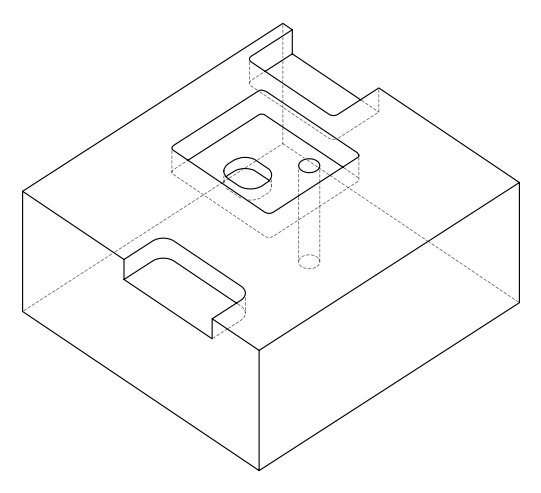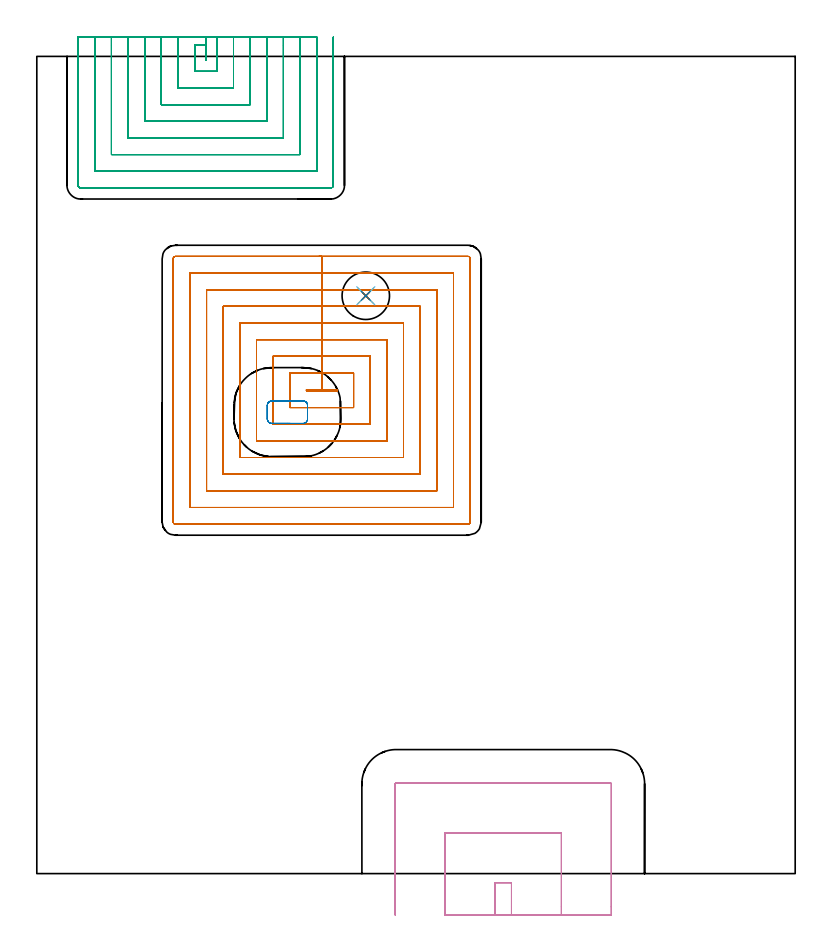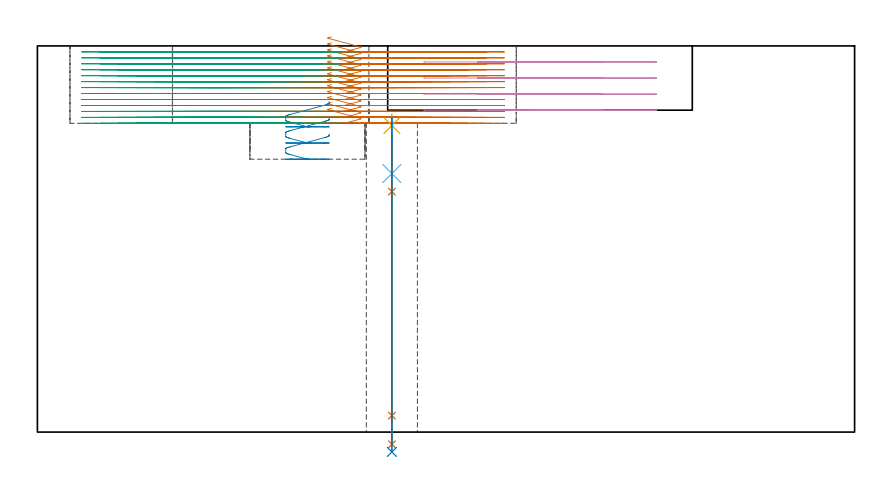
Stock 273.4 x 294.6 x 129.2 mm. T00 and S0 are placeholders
(PLAN: 8 operations, 7 tool changes, 102.5 min)
(1 MILL_RECTANGULAR_POCKET | POCKET_RECTANGULAR_STRAIGHT | NXT0201_009 | Follow Part, ap 2, ae 75% | 52.62 min | 310799 mm3)
(2 MILL_RECTANGULAR_POCKET_1 | POCKET_RECTANGULAR_STRAIGHT_1 | UGT0201_106 | Follow Part, ap 6, ae 75% | 0.66 min | 12933 mm3)
(3 MILL_SLOT | SLOT_PARTIAL_RECTANGULAR | NXT0201_009 | Follow Part, ap 2, ae 75% | 44.17 min | 132865 mm3)
(4 MILL_SLOT_1 | SLOT_PARTIAL_RECTANGULAR_1 | UGT0201_106 | Follow Part, ap 6, ae 75% | 3.93 min | 96533 mm3)
(5 SPOT_DRILL | STEP1HOLE | NXT0321_9005460120000 | 0.04 min | 49 mm3)
(6 DRILL_BLIND_HOLE_INTO_CENTER | STEP1HOLE | NXT0301_083 | 0.08 min | 1489 mm3)
(7 GUN_DRILL_THROUGH_HOLE | STEP1HOLE | UGT0307_008 | 0.54 min | 8327 mm3)
(8 DRILL_TO_ENLARGE_THROUGH_HOLE | STEP1HOLE | UGT0301_242 | 0.45 min | 13858 mm3)
(TOOL NXT0201_009 | ENDMILL 8mm [2P460-0800-NA 1630] | D8 FL26 Z6)
(TOOL UGT0201_106 | End Mill 24 mm | D24 FL25 Z2)
(TOOL NXT0321_9005460120000 | NC Spot Drill, 142deg, 12mm, Carbide, Uncoated | D12 PA142 FL30 Z2)
(TOOL NXT0301_083 | Carbide Drill 11.2mm [860.1-1120-056A1-MM 2214] | D11.2 PA140 FL72 Z2)
(TOOL UGT0307_008 | Gun Drill 11 mm | D11 PA130 FL24 Z1)
(TOOL UGT0301_242 | Twist Drill 17.1 mm | D17.1 PA118 FL130 Z2)
(OP 1 MILL_RECTANGULAR_POCKET)
G17 G21 G94 G90
T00 M6
G54
G17 G0 G90 X98.332 Y174.5 S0 M3
G43 Z139.2 H1
Z132.2
G94 G1 X97.2 Z131.897 F250.
Y174. Z131.763
X108.2 Z128.815
Y174.5 Z128.681
X102.7 Z127.208
X97.2 F500.
Y174.
X108.2
Y174.5
X102.7
Y180.5
X91.2
Y168.
X114.2
Y180.5
X102.7
Y186.5
X85.2
Y162.
X120.2
Y186.5
X102.7
Y192.5
X79.2
Y156.
X126.2
Y192.5
X102.7
Y198.5
X73.2
Y150.
X132.2
Y198.5
X102.7
Y204.5
X67.2
Y144.
X138.2
Y204.5
X102.7
Y210.5
X61.2
Y138.
X144.2
Y210.5
X102.7
Y216.5
X55.2
Y132.
X150.2
Y216.5
X102.7
Y222.5
X49.9
G3 X49.2 Y221.8 R0.7
G1 Y126.7
G3 X49.9 Y126. R0.7
G1 X155.5
G3 X156.2 Y126.7 R0.7
G1 Y221.8
G3 X155.5 Y222.5 R0.7
G1 X102.7
X101.7
G0 X98.332 Y174.5 Z130.208
G1 X97.2 Z129.904 F250.
Y174. Z129.77
X108.2 Z126.823
Y174.5 Z126.689
X102.7 Z125.215
X97.2 F500.
Y174.
X108.2
Y174.5
X102.7
Y180.5
X91.2
Y168.
X114.2
Y180.5
X102.7
Y186.5
X85.2
Y162.
X120.2
Y186.5
X102.7
Y192.5
X79.2
Y156.
X126.2
Y192.5
X102.7
Y198.5
X73.2
Y150.
X132.2
Y198.5
X102.7
Y204.5
X67.2
Y144.
X138.2
Y204.5
X102.7
Y210.5
X61.2
Y138.
X144.2
Y210.5
X102.7
Y216.5
X55.2
Y132.
X150.2
Y216.5
X102.7
Y222.5
X49.9
G3 X49.2 Y221.8 R0.7
G1 Y126.7
G3 X49.9 Y126. R0.7
G1 X155.5
G3 X156.2 Y126.7 R0.7
G1 Y221.8
G3 X155.5 Y222.5 R0.7
G1 X102.7
X101.7
G0 X98.332 Y174.5 Z128.215
G1 X97.2 Z127.912 F250.
Y174. Z127.778
X108.2 Z124.831
Y174.5 Z124.697
X102.7 Z123.223
X97.2 F500.
Y174.
X108.2
Y174.5
X102.7
Y180.5
X91.2
Y168.
X114.2
Y180.5
X102.7
Y186.5
X85.2
Y162.
X120.2
Y186.5
X102.7
Y192.5
X79.2
Y156.
X126.2
Y192.5
X102.7
Y198.5
X73.2
Y150.
X132.2
Y198.5
X102.7
Y204.5
X67.2
Y144.
X138.2
Y204.5
X102.7
Y210.5
X61.2
Y138.
X144.2
Y210.5
X102.7
Y216.5
X55.2
Y132.
X150.2
Y216.5
X102.7
Y222.5
X49.9
G3 X49.2 Y221.8 R0.7
G1 Y126.7
G3 X49.9 Y126. R0.7
G1 X155.5
G3 X156.2 Y126.7 R0.7
G1 Y221.8
G3 X155.5 Y222.5 R0.7
G1 X102.7
X101.7
G0 X98.332 Y174.5 Z126.223
G1 X97.2 Z125.92 F250.
Y174. Z125.786
X108.2 Z122.838
Y174.5 Z122.704
X102.7 Z121.231
X97.2 F500.
Y174.
X108.2
Y174.5
X102.7
Y180.5
X91.2
Y168.
X114.2
Y180.5
X102.7
Y186.5
X85.2
Y162.
X120.2
Y186.5
X102.7
Y192.5
X79.2
Y156.
X126.2
Y192.5
X102.7
Y198.5
X73.2
Y150.
X132.2
Y198.5
X102.7
Y204.5
X67.2
Y144.
X138.2
Y204.5
X102.7
Y210.5
X61.2
Y138.
X144.2
Y210.5
X102.7
Y216.5
X55.2
Y132.
X150.2
Y216.5
X102.7
Y222.5
X49.9
G3 X49.2 Y221.8 R0.7
G1 Y126.7
G3 X49.9 Y126. R0.7
G1 X155.5
G3 X156.2 Y126.7 R0.7
G1 Y221.8
G3 X155.5 Y222.5 R0.7
G1 X102.7
X101.7
G0 X98.332 Y174.5 Z124.231
G1 X97.2 Z123.928 F250.
Y174. Z123.794
X108.2 Z120.846
Y174.5 Z120.712
X102.7 Z119.238
X97.2 F500.
Y174.
X108.2
Y174.5
X102.7
Y180.5
X91.2
Y168.
X114.2
Y180.5
X102.7
Y186.5
X85.2
Y162.
X120.2
Y186.5
X102.7
Y192.5
X79.2
Y156.
X126.2
Y192.5
X102.7
Y198.5
X73.2
Y150.
X132.2
Y198.5
X102.7
Y204.5
X67.2
Y144.
X138.2
Y204.5
X102.7
Y210.5
X61.2
Y138.
X144.2
Y210.5
X102.7
Y216.5
X55.2
Y132.
X150.2
Y216.5
X102.7
Y222.5
X49.9
G3 X49.2 Y221.8 R0.7
G1 Y126.7
G3 X49.9 Y126. R0.7
G1 X155.5
G3 X156.2 Y126.7 R0.7
G1 Y221.8
G3 X155.5 Y222.5 R0.7
G1 X102.7
X101.7
G0 X98.332 Y174.5 Z122.238
G1 X97.2 Z121.935 F250.
Y174. Z121.801
X108.2 Z118.854
Y174.5 Z118.72
X102.7 Z117.246
X97.2 F500.
Y174.
X108.2
Y174.5
X102.7
Y180.5
X91.2
Y168.
X114.2
Y180.5
X102.7
Y186.5
X85.2
Y162.
X120.2
Y186.5
X102.7
Y192.5
X79.2
Y156.
X126.2
Y192.5
X102.7
Y198.5
X73.2
Y150.
X132.2
Y198.5
X102.7
Y204.5
X67.2
Y144.
X138.2
Y204.5
X102.7
Y210.5
X61.2
Y138.
X144.2
Y210.5
X102.7
Y216.5
X55.2
Y132.
X150.2
Y216.5
X102.7
Y222.5
X49.9
G3 X49.2 Y221.8 R0.7
G1 Y126.7
G3 X49.9 Y126. R0.7
G1 X155.5
G3 X156.2 Y126.7 R0.7
G1 Y221.8
G3 X155.5 Y222.5 R0.7
G1 X102.7
X101.7
G0 X98.332 Y174.5 Z120.246
G1 X97.2 Z119.943 F250.
Y174. Z119.809
X108.2 Z116.861
Y174.5 Z116.728
X102.7 Z115.254
X97.2 F500.
Y174.
X108.2
Y174.5
X102.7
Y180.5
X91.2
Y168.
X114.2
Y180.5
X102.7
Y186.5
X85.2
Y162.
X120.2
Y186.5
X102.7
Y192.5
X79.2
Y156.
X126.2
Y192.5
X102.7
Y198.5
X73.2
Y150.
X132.2
Y198.5
X102.7
Y204.5
X67.2
Y144.
X138.2
Y204.5
X102.7
Y210.5
X61.2
Y138.
X144.2
Y210.5
X102.7
Y216.5
X55.2
Y132.
X150.2
Y216.5
X102.7
Y222.5
X49.9
G3 X49.2 Y221.8 R0.7
G1 Y126.7
G3 X49.9 Y126. R0.7
G1 X155.5
G3 X156.2 Y126.7 R0.7
G1 Y221.8
G3 X155.5 Y222.5 R0.7
G1 X102.7
X101.7
G0 X98.332 Y174.5 Z118.254
G1 X97.2 Z117.951 F250.
Y174. Z117.817
X108.2 Z114.869
Y174.5 Z114.735
X102.7 Z113.261
X97.2 F500.
Y174.
X108.2
Y174.5
X102.7
Y180.5
X91.2
Y168.
X114.2
Y180.5
X102.7
Y186.5
X85.2
Y162.
X120.2
Y186.5
X102.7
Y192.5
X79.2
Y156.
X126.2
Y192.5
X102.7
Y198.5
X73.2
Y150.
X132.2
Y198.5
X102.7
Y204.5
X67.2
Y144.
X138.2
Y204.5
X102.7
Y210.5
X61.2
Y138.
X144.2
Y210.5
X102.7
Y216.5
X55.2
Y132.
X150.2
Y216.5
X102.7
Y222.5
X49.9
G3 X49.2 Y221.8 R0.7
G1 Y126.7
G3 X49.9 Y126. R0.7
G1 X155.5
G3 X156.2 Y126.7 R0.7
G1 Y221.8
G3 X155.5 Y222.5 R0.7
G1 X102.7
X101.7
G0 X98.332 Y174.5 Z116.261
G1 X97.2 Z115.958 F250.
Y174. Z115.824
X108.2 Z112.877
Y174.5 Z112.743
X102.7 Z111.269
X97.2 F500.
Y174.
X108.2
Y174.5
X102.7
Y180.5
X91.2
Y168.
X114.2
Y180.5
X102.7
Y186.5
X85.2
Y162.
X120.2
Y186.5
X102.7
Y192.5
X79.2
Y156.
X126.2
Y192.5
X102.7
Y198.5
X73.2
Y150.
X132.2
Y198.5
X102.7
Y204.5
X67.2
Y144.
X138.2
Y204.5
X102.7
Y210.5
X61.2
Y138.
X144.2
Y210.5
X102.7
Y216.5
X55.2
Y132.
X150.2
Y216.5
X102.7
Y222.5
X49.9
G3 X49.2 Y221.8 R0.7
G1 Y126.7
G3 X49.9 Y126. R0.7
G1 X155.5
G3 X156.2 Y126.7 R0.7
G1 Y221.8
G3 X155.5 Y222.5 R0.7
G1 X102.7
X101.7
G0 X98.332 Y174.5 Z114.269
G1 X97.2 Z113.966 F250.
Y174. Z113.832
X108.2 Z110.885
Y174.5 Z110.751
X102.7 Z109.277
X97.2 F500.
Y174.
X108.2
Y174.5
X102.7
Y180.5
X91.2
Y168.
X114.2
Y180.5
X102.7
Y186.5
X85.2
Y162.
X120.2
Y186.5
X102.7
Y192.5
X79.2
Y156.
X126.2
Y192.5
X102.7
Y198.5
X73.2
Y150.
X132.2
Y198.5
X102.7
Y204.5
X67.2
Y144.
X138.2
Y204.5
X102.7
Y210.5
X61.2
Y138.
X144.2
Y210.5
X102.7
Y216.5
X55.2
Y132.
X150.2
Y216.5
X102.7
Y222.5
X49.9
G3 X49.2 Y221.8 R0.7
G1 Y126.7
G3 X49.9 Y126. R0.7
G1 X155.5
G3 X156.2 Y126.7 R0.7
G1 Y221.8
G3 X155.5 Y222.5 R0.7
G1 X102.7
X101.7
G0 X98.332 Y174.5 Z112.277
G1 X97.2 Z111.974 F250.
Y174. Z111.84
X108.2 Z108.892
Y174.5 Z108.758
X102.7 Z107.285
X97.2 F500.
Y174.
X108.2
Y174.5
X102.7
Y180.5
X91.2
Y168.
X114.2
Y180.5
X102.7
Y186.5
X85.2
Y162.
X120.2
Y186.5
X102.7
Y192.5
X79.2
Y156.
X126.2
Y192.5
X102.7
Y198.5
X73.2
Y150.
X132.2
Y198.5
X102.7
Y204.5
X67.2
Y144.
X138.2
Y204.5
X102.7
Y210.5
X61.2
Y138.
X144.2
Y210.5
X102.7
Y216.5
X55.2
Y132.
X150.2
Y216.5
X102.7
Y222.5
X49.9
G3 X49.2 Y221.8 R0.7
G1 Y126.7
G3 X49.9 Y126. R0.7
G1 X155.5
G3 X156.2 Y126.7 R0.7
G1 Y221.8
G3 X155.5 Y222.5 R0.7
G1 X102.7
X101.7
G0 X98.332 Y174.5 Z110.285
G1 X97.2 Z109.981 F250.
Y174. Z109.847
X108.2 Z106.9
Y174.5 Z106.766
X102.7 Z105.292
X97.2 F500.
Y174.
X108.2
Y174.5
X102.7
Y180.5
X91.2
Y168.
X114.2
Y180.5
X102.7
Y186.5
X85.2
Y162.
X120.2
Y186.5
X102.7
Y192.5
X79.2
Y156.
X126.2
Y192.5
X102.7
Y198.5
X73.2
Y150.
X132.2
Y198.5
X102.7
Y204.5
X67.2
Y144.
X138.2
Y204.5
X102.7
Y210.5
X61.2
Y138.
X144.2
Y210.5
X102.7
Y216.5
X55.2
Y132.
X150.2
Y216.5
X102.7
Y222.5
X49.9
G3 X49.2 Y221.8 R0.7
G1 Y126.7
G3 X49.9 Y126. R0.7
G1 X155.5
G3 X156.2 Y126.7 R0.7
G1 Y221.8
G3 X155.5 Y222.5 R0.7
G1 X102.7
X101.7
G0 X98.332 Y174.5 Z108.292
G1 X97.2 Z107.989 F250.
Y174. Z107.855
X108.2 Z104.908
Y174.5 Z104.774
X102.7 Z103.3
X97.2 F500.
Y174.
X108.2
Y174.5
X102.7
Y180.5
X91.2
Y168.
X114.2
Y180.5
X102.7
Y186.5
X85.2
Y162.
X120.2
Y186.5
X102.7
Y192.5
X79.2
Y156.
X126.2
Y192.5
X102.7
Y198.5
X73.2
Y150.
X132.2
Y198.5
X102.7
Y204.5
X67.2
Y144.
X138.2
Y204.5
X102.7
Y210.5
X61.2
Y138.
X144.2
Y210.5
X102.7
Y216.5
X55.2
Y132.
X150.2
Y216.5
X102.7
Y222.5
X49.9
G3 X49.2 Y221.8 R0.7
G1 Y126.7
G3 X49.9 Y126. R0.7
G1 X155.5
G3 X156.2 Y126.7 R0.7
G1 Y221.8
G3 X155.5 Y222.5 R0.7
G1 X102.7
X101.7
G0 Z139.2
M5
M2
(OP 2 MILL_RECTANGULAR_POCKET_1)
G17 G21 G94 G90
T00 M6
G54
G17 G0 G90 X97.6 Y166.799 S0 M3
G43 Z139.2 H0
Z110.543
G94 G1 Y168.8 Z110.007 F250.
Y168.927 Z109.973
X97.542 Y169.245 Z109.886
X97.422 Y169.545 Z109.799
X97.243 Y169.815 Z109.713
X97.015 Y170.043 Z109.626
X96.745 Y170.222 Z109.539
X96.445 Y170.342 Z109.453
X96.127 Y170.4 Z109.366
X84.573 Z106.27
X84.255 Y170.342 Z106.184
X83.955 Y170.222 Z106.097
X83.685 Y170.043 Z106.01
X83.457 Y169.815 Z105.924
X83.278 Y169.545 Z105.837
X83.158 Y169.245 Z105.75
X83.1 Y168.927 Z105.664
Y163.773 Z104.283
X83.158 Y163.455 Z104.196
X83.278 Y163.155 Z104.11
X83.457 Y162.885 Z104.023
X83.685 Y162.657 Z103.936
X83.955 Y162.478 Z103.85
X84.255 Y162.358 Z103.763
X84.573 Y162.3 Z103.676
X90.35 Z102.129
X96. F500.
G3 X97.6 Y163.9 R1.6
G1 Y168.8
G3 X96. Y170.4 R1.6
G1 X84.7
G3 X83.1 Y168.8 R1.6
G1 Y163.9
G3 X84.7 Y162.3 R1.6
G1 X90.35
X91.35
G0 X97.6 Y166.799 Z105.129
G1 Y168.8 Z104.592 F250.
Y168.927 Z104.558
X97.542 Y169.245 Z104.472
X97.422 Y169.545 Z104.385
X97.243 Y169.815 Z104.298
X97.015 Y170.043 Z104.212
X96.745 Y170.222 Z104.125
X96.445 Y170.342 Z104.038
X96.127 Y170.4 Z103.952
X84.573 Z100.856
X84.255 Y170.342 Z100.769
X83.955 Y170.222 Z100.683
X83.685 Y170.043 Z100.596
X83.457 Y169.815 Z100.509
X83.278 Y169.545 Z100.423
X83.158 Y169.245 Z100.336
X83.1 Y168.927 Z100.249
Y163.773 Z98.869
X83.158 Y163.455 Z98.782
X83.278 Y163.155 Z98.695
X83.457 Y162.885 Z98.609
X83.685 Y162.657 Z98.522
X83.955 Y162.478 Z98.435
X84.255 Y162.358 Z98.349
X84.573 Y162.3 Z98.262
X90.35 Z96.714
X96. F500.
G3 X97.6 Y163.9 R1.6
G1 Y168.8
G3 X96. Y170.4 R1.6
G1 X84.7
G3 X83.1 Y168.8 R1.6
G1 Y163.9
G3 X84.7 Y162.3 R1.6
G1 X90.35
X91.35
G0 X97.6 Y166.799 Z99.714
G1 Y168.8 Z99.178 F250.
Y168.927 Z99.144
X97.542 Y169.245 Z99.057
X97.422 Y169.545 Z98.971
X97.243 Y169.815 Z98.884
X97.015 Y170.043 Z98.797
X96.745 Y170.222 Z98.711
X96.445 Y170.342 Z98.624
X96.127 Y170.4 Z98.537
X84.573 Z95.442
X84.255 Y170.342 Z95.355
X83.955 Y170.222 Z95.268
X83.685 Y170.043 Z95.182
X83.457 Y169.815 Z95.095
X83.278 Y169.545 Z95.009
X83.158 Y169.245 Z94.922
X83.1 Y168.927 Z94.835
Y163.773 Z93.454
X83.158 Y163.455 Z93.368
X83.278 Y163.155 Z93.281
X83.457 Y162.885 Z93.194
X83.685 Y162.657 Z93.108
X83.955 Y162.478 Z93.021
X84.255 Y162.358 Z92.934
X84.573 Y162.3 Z92.848
X90.35 Z91.3
X96. F500.
G3 X97.6 Y163.9 R1.6
G1 Y168.8
G3 X96. Y170.4 R1.6
G1 X84.7
G3 X83.1 Y168.8 R1.6
G1 Y163.9
G3 X84.7 Y162.3 R1.6
G1 X90.35
X91.35
G0 Z139.2
M5
M2
(OP 3 MILL_SLOT)
G17 G21 G94 G90
T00 M6
G54
G17 G0 G90 X60.9 Y301.6 S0 M3
G43 Z139.2 H1
Z127.208
G94 G1 Y298.6 F250.
Y293.2 F500.
Y298.6
X56.9
Y289.2
X64.9
Y298.6
Y301.6 F250.
X50.9
Y298.6
Y283.2 F500.
X70.9
Y298.6
Y301.6 F250.
X44.9
Y298.6
Y277.2 F500.
X76.9
Y298.6
Y301.6 F250.
X38.9
Y298.6
Y271.2 F500.
X82.9
Y298.6
Y301.6 F250.
X32.9
Y298.6
Y265.2 F500.
X88.9
Y298.6
Y301.6 F250.
X26.9
Y298.6
Y259.2 F500.
X94.9
Y298.6
Y301.6 F250.
X20.9
Y298.6
Y253.2 F500.
X100.9
Y298.6
Y301.6 F250.
X14.9
Y298.6
Y248.1 F500.
G3 X15.8 Y247.2 R0.9
G1 X106.
G3 X106.9 Y248.1 R0.9
G1 Y298.6
Y301.6 F250.
G0 X60.9 Z125.215
G1 Y298.6
Y293.2 F500.
Y298.6
X56.9
Y293.2
Y289.2
X64.9
Y298.6
Y301.6 F250.
X50.9
Y298.6
Y283.2 F500.
X70.9
Y298.6
Y301.6 F250.
X44.9
Y298.6
Y277.2 F500.
X76.9
Y298.6
Y301.6 F250.
X38.9
Y298.6
Y271.2 F500.
X82.9
Y298.6
Y301.6 F250.
X32.9
Y298.6
Y265.2 F500.
X88.9
Y298.6
Y301.6 F250.
X26.9
Y298.6
Y259.2 F500.
X94.9
Y298.6
Y301.6 F250.
X20.9
Y298.6
Y253.2 F500.
X100.9
Y298.6
Y301.6 F250.
X14.9
Y298.6
Y248.1 F500.
G3 X15.8 Y247.2 R0.9
G1 X106.
G3 X106.9 Y248.1 R0.9
G1 Y298.6
Y301.6 F250.
G0 X60.9 Z123.223
G1 Y298.6
Y293.2 F500.
Y298.6
X56.9
Y293.2
Y289.2
X64.9
Y298.6
Y301.6 F250.
X50.9
Y298.6
Y283.2 F500.
X70.9
Y298.6
Y301.6 F250.
X44.9
Y298.6
Y277.2 F500.
X76.9
Y298.6
Y301.6 F250.
X38.9
Y298.6
Y271.2 F500.
X82.9
Y298.6
Y301.6 F250.
X32.9
Y298.6
Y265.2 F500.
X88.9
Y298.6
Y301.6 F250.
X26.9
Y298.6
Y259.2 F500.
X94.9
Y298.6
Y301.6 F250.
X20.9
Y298.6
Y253.2 F500.
X100.9
Y298.6
Y301.6 F250.
X14.9
Y298.6
Y248.1 F500.
G3 X15.8 Y247.2 R0.9
G1 X106.
G3 X106.9 Y248.1 R0.9
G1 Y298.6
Y301.6 F250.
G0 X60.9 Z121.231
G1 Y298.6
Y293.2 F500.
Y298.6
X56.9
Y293.2
Y289.2
X64.9
Y298.6
Y301.6 F250.
X50.9
Y298.6
Y283.2 F500.
X70.9
Y298.6
Y301.6 F250.
X44.9
Y298.6
Y277.2 F500.
X76.9
Y298.6
Y301.6 F250.
X38.9
Y298.6
Y271.2 F500.
X82.9
Y298.6
Y301.6 F250.
X32.9
Y298.6
Y265.2 F500.
X88.9
Y298.6
Y301.6 F250.
X26.9
Y298.6
Y259.2 F500.
X94.9
Y298.6
Y301.6 F250.
X20.9
Y298.6
Y253.2 F500.
X100.9
Y298.6
Y301.6 F250.
X14.9
Y298.6
Y248.1 F500.
G3 X15.8 Y247.2 R0.9
G1 X106.
G3 X106.9 Y248.1 R0.9
G1 Y298.6
Y301.6 F250.
G0 X60.9 Z119.238
G1 Y298.6
Y293.2 F500.
Y298.6
X56.9
Y293.2
Y289.2
X64.9
Y298.6
Y301.6 F250.
X50.9
Y298.6
Y283.2 F500.
X70.9
Y298.6
Y301.6 F250.
X44.9
Y298.6
Y277.2 F500.
X76.9
Y298.6
Y301.6 F250.
X38.9
Y298.6
Y271.2 F500.
X82.9
Y298.6
Y301.6 F250.
X32.9
Y298.6
Y265.2 F500.
X88.9
Y298.6
Y301.6 F250.
X26.9
Y298.6
Y259.2 F500.
X94.9
Y298.6
Y301.6 F250.
X20.9
Y298.6
Y253.2 F500.
X100.9
Y298.6
Y301.6 F250.
X14.9
Y298.6
Y248.1 F500.
G3 X15.8 Y247.2 R0.9
G1 X106.
G3 X106.9 Y248.1 R0.9
G1 Y298.6
Y301.6 F250.
G0 X60.9 Z117.246
G1 Y298.6
Y293.2 F500.
Y298.6
X56.9
Y293.2
Y289.2
X64.9
Y298.6
Y301.6 F250.
X50.9
Y298.6
Y283.2 F500.
X70.9
Y298.6
Y301.6 F250.
X44.9
Y298.6
Y277.2 F500.
X76.9
Y298.6
Y301.6 F250.
X38.9
Y298.6
Y271.2 F500.
X82.9
Y298.6
Y301.6 F250.
X32.9
Y298.6
Y265.2 F500.
X88.9
Y298.6
Y301.6 F250.
X26.9
Y298.6
Y259.2 F500.
X94.9
Y298.6
Y301.6 F250.
X20.9
Y298.6
Y253.2 F500.
X100.9
Y298.6
Y301.6 F250.
X14.9
Y298.6
Y248.1 F500.
G3 X15.8 Y247.2 R0.9
G1 X106.
G3 X106.9 Y248.1 R0.9
G1 Y298.6
Y301.6 F250.
G0 X60.9 Z115.254
G1 Y298.6
Y293.2 F500.
Y298.6
X56.9
Y293.2
Y289.2
X64.9
Y298.6
Y301.6 F250.
X50.9
Y298.6
Y283.2 F500.
X70.9
Y298.6
Y301.6 F250.
X44.9
Y298.6
Y277.2 F500.
X76.9
Y298.6
Y301.6 F250.
X38.9
Y298.6
Y271.2 F500.
X82.9
Y298.6
Y301.6 F250.
X32.9
Y298.6
Y265.2 F500.
X88.9
Y298.6
Y301.6 F250.
X26.9
Y298.6
Y259.2 F500.
X94.9
Y298.6
Y301.6 F250.
X20.9
Y298.6
Y253.2 F500.
X100.9
Y298.6
Y301.6 F250.
X14.9
Y298.6
Y248.1 F500.
G3 X15.8 Y247.2 R0.9
G1 X106.
G3 X106.9 Y248.1 R0.9
G1 Y298.6
Y301.6 F250.
G0 X60.9 Z113.261
G1 Y298.6
Y293.2 F500.
Y298.6
X56.9
Y293.2
Y289.2
X64.9
Y298.6
Y301.6 F250.
X50.9
Y298.6
Y283.2 F500.
X70.9
Y298.6
Y301.6 F250.
X44.9
Y298.6
Y277.2 F500.
X76.9
Y298.6
Y301.6 F250.
X38.9
Y298.6
Y271.2 F500.
X82.9
Y298.6
Y301.6 F250.
X32.9
Y298.6
Y265.2 F500.
X88.9
Y298.6
Y301.6 F250.
X26.9
Y298.6
Y259.2 F500.
X94.9
Y298.6
Y301.6 F250.
X20.9
Y298.6
Y253.2 F500.
X100.9
Y298.6
Y301.6 F250.
X14.9
Y298.6
Y248.1 F500.
G3 X15.8 Y247.2 R0.9
G1 X106.
G3 X106.9 Y248.1 R0.9
G1 Y298.6
Y301.6 F250.
G0 X60.9 Z111.269
G1 Y298.6
Y293.2 F500.
Y298.6
X56.9
Y293.2
Y289.2
X64.9
Y298.6
Y301.6 F250.
X50.9
Y298.6
Y283.2 F500.
X70.9
Y298.6
Y301.6 F250.
X44.9
Y298.6
Y277.2 F500.
X76.9
Y298.6
Y301.6 F250.
X38.9
Y298.6
Y271.2 F500.
X82.9
Y298.6
Y301.6 F250.
X32.9
Y298.6
Y265.2 F500.
X88.9
Y298.6
Y301.6 F250.
X26.9
Y298.6
Y259.2 F500.
X94.9
Y298.6
Y301.6 F250.
X20.9
Y298.6
Y253.2 F500.
X100.9
Y298.6
Y301.6 F250.
X14.9
Y298.6
Y248.1 F500.
G3 X15.8 Y247.2 R0.9
G1 X106.
G3 X106.9 Y248.1 R0.9
G1 Y298.6
Y301.6 F250.
G0 X60.9 Z109.277
G1 Y298.6
Y293.2 F500.
Y298.6
X56.9
Y293.2
Y289.2
X64.9
Y298.6
Y301.6 F250.
X50.9
Y298.6
Y283.2 F500.
X70.9
Y298.6
Y301.6 F250.
X44.9
Y298.6
Y277.2 F500.
X76.9
Y298.6
Y301.6 F250.
X38.9
Y298.6
Y271.2 F500.
X82.9
Y298.6
Y301.6 F250.
X32.9
Y298.6
Y265.2 F500.
X88.9
Y298.6
Y301.6 F250.
X26.9
Y298.6
Y259.2 F500.
X94.9
Y298.6
Y301.6 F250.
X20.9
Y298.6
Y253.2 F500.
X100.9
Y298.6
Y301.6 F250.
X14.9
Y298.6
Y248.1 F500.
G3 X15.8 Y247.2 R0.9
G1 X106.
G3 X106.9 Y248.1 R0.9
G1 Y298.6
Y301.6 F250.
G0 X60.9 Z107.285
G1 Y298.6
Y293.2 F500.
Y298.6
X56.9
Y293.2
Y289.2
X64.9
Y298.6
Y301.6 F250.
X50.9
Y298.6
Y283.2 F500.
X70.9
Y298.6
Y301.6 F250.
X44.9
Y298.6
Y277.2 F500.
X76.9
Y298.6
Y301.6 F250.
X38.9
Y298.6
Y271.2 F500.
X82.9
Y298.6
Y301.6 F250.
X32.9
Y298.6
Y265.2 F500.
X88.9
Y298.6
Y301.6 F250.
X26.9
Y298.6
Y259.2 F500.
X94.9
Y298.6
Y301.6 F250.
X20.9
Y298.6
Y253.2 F500.
X100.9
Y298.6
Y301.6 F250.
X14.9
Y298.6
Y248.1 F500.
G3 X15.8 Y247.2 R0.9
G1 X106.
G3 X106.9 Y248.1 R0.9
G1 Y298.6
Y301.6 F250.
G0 X60.9 Z105.292
G1 Y298.6
Y293.2 F500.
Y298.6
X56.9
Y293.2
Y289.2
X64.9
Y298.6
Y301.6 F250.
X50.9
Y298.6
Y283.2 F500.
X70.9
Y298.6
Y301.6 F250.
X44.9
Y298.6
Y277.2 F500.
X76.9
Y298.6
Y301.6 F250.
X38.9
Y298.6
Y271.2 F500.
X82.9
Y298.6
Y301.6 F250.
X32.9
Y298.6
Y265.2 F500.
X88.9
Y298.6
Y301.6 F250.
X26.9
Y298.6
Y259.2 F500.
X94.9
Y298.6
Y301.6 F250.
X20.9
Y298.6
Y253.2 F500.
X100.9
Y298.6
Y301.6 F250.
X14.9
Y298.6
Y248.1 F500.
G3 X15.8 Y247.2 R0.9
G1 X106.
G3 X106.9 Y248.1 R0.9
G1 Y298.6
Y301.6 F250.
G0 X60.9 Z103.3
G1 Y298.6
Y293.2 F500.
Y298.6
X56.9
Y293.2
Y289.2
X64.9
Y298.6
Y301.6 F250.
X50.9
Y298.6
Y283.2 F500.
X70.9
Y298.6
Y301.6 F250.
X44.9
Y298.6
Y277.2 F500.
X76.9
Y298.6
Y301.6 F250.
X38.9
Y298.6
Y271.2 F500.
X82.9
Y298.6
Y301.6 F250.
X32.9
Y298.6
Y265.2 F500.
X88.9
Y298.6
Y301.6 F250.
X26.9
Y298.6
Y259.2 F500.
X94.9
Y298.6
Y301.6 F250.
X20.9
Y298.6
Y253.2 F500.
X100.9
Y298.6
Y301.6 F250.
X14.9
Y298.6
Y248.1 F500.
G3 X15.8 Y247.2 R0.9
G1 X106.
G3 X106.9 Y248.1 R0.9
G1 Y298.6
Y301.6 F250.
G0 Z139.2
M5
M2
(OP 4 MILL_SLOT_1)
G17 G21 G94 G90
T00 M6
G54
G17 G0 G90 X171.1 Y-15. S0 M3
G43 Z139.2 H0
Z123.825
G94 G1 Y-12. F250.
Y-3.3 F500.
X165.2
Y-12.
Y-15. F250.
X189.1
Y-12.
Y14.7 F500.
X147.2
Y-12.
Y-15. F250.
X207.1
Y-12.
Y32.4 F500.
G3 X206.8 Y32.7 R0.3
G1 X129.5
G3 X129.2 Y32.4 R0.3
G1 Y-12.
Y-15. F250.
G0 X171.1 Z118.45
G1 Y-12.
Y-3.3 F500.
X165.2
Y-12.
Y-15. F250.
X189.1
Y-12.
Y14.7 F500.
X147.2
Y-12.
Y-15. F250.
X207.1
Y-12.
Y32.4 F500.
G3 X206.8 Y32.7 R0.3
G1 X129.5
G3 X129.2 Y32.4 R0.3
G1 Y-12.
Y-15. F250.
G0 X171.1 Z113.075
G1 Y-12.
Y-3.3 F500.
X165.2
Y-12.
Y-15. F250.
X189.1
Y-12.
Y14.7 F500.
X147.2
Y-12.
Y-15. F250.
X207.1
Y-12.
Y32.4 F500.
G3 X206.8 Y32.7 R0.3
G1 X129.5
G3 X129.2 Y32.4 R0.3
G1 Y-12.
Y-15. F250.
G0 X171.1 Z107.7
G1 Y-12.
Y-3.3 F500.
X165.2
Y-12.
Y-15. F250.
X189.1
Y-12.
Y14.7 F500.
X147.2
Y-12.
Y-15. F250.
X207.1
Y-12.
Y32.4 F500.
G3 X206.8 Y32.7 R0.3
G1 X129.5
G3 X129.2 Y32.4 R0.3
G1 Y-12.
Y-15. F250.
G0 Z139.2
M5
M2
(OP 5 SPOT_DRILL)
G17 G21 G94 G90
T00 M6
G54
G17 G0 G90 X118.6 Y208.3 S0 M3
G43 Z139.2 H0
G94 G81 G98 Z102.564 F250. R106.3
G80
M5
M2
(OP 6 DRILL_BLIND_HOLE_INTO_CENTER)
G17 G21 G94 G90
T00 M6
G54
G17 G0 G90 X118.6 Y208.3 S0 M3
G43 Z139.2 H1
G94 G81 G98 Z86.5 F250. R105.3
G80
M5
M2
(OP 7 GUN_DRILL_THROUGH_HOLE)
G17 G21 G94 G90
T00 M6
G54
G17 G0 G90 X118.6 Y208.3 M8
G43 Z139.2 H0
Z99.403
S716 M3
G94 G1 Z80.437 F125. M26
G4 X.084
Z5.5 F250.
G4 X.084
Z-4.065 F125.
G4 X.084
M5
M9
G0 Z99.403
Z139.2
M2
(OP 8 DRILL_TO_ENLARGE_THROUGH_HOLE)
G17 G21 G94 G90
T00 M6
G54
G17 G0 G90 X118.6 Y208.3 S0 M3
G43 Z139.2 H0
G94 G73 G98 Z-6.637 F250. Q15.705 R105.3
G80
M5
M2
